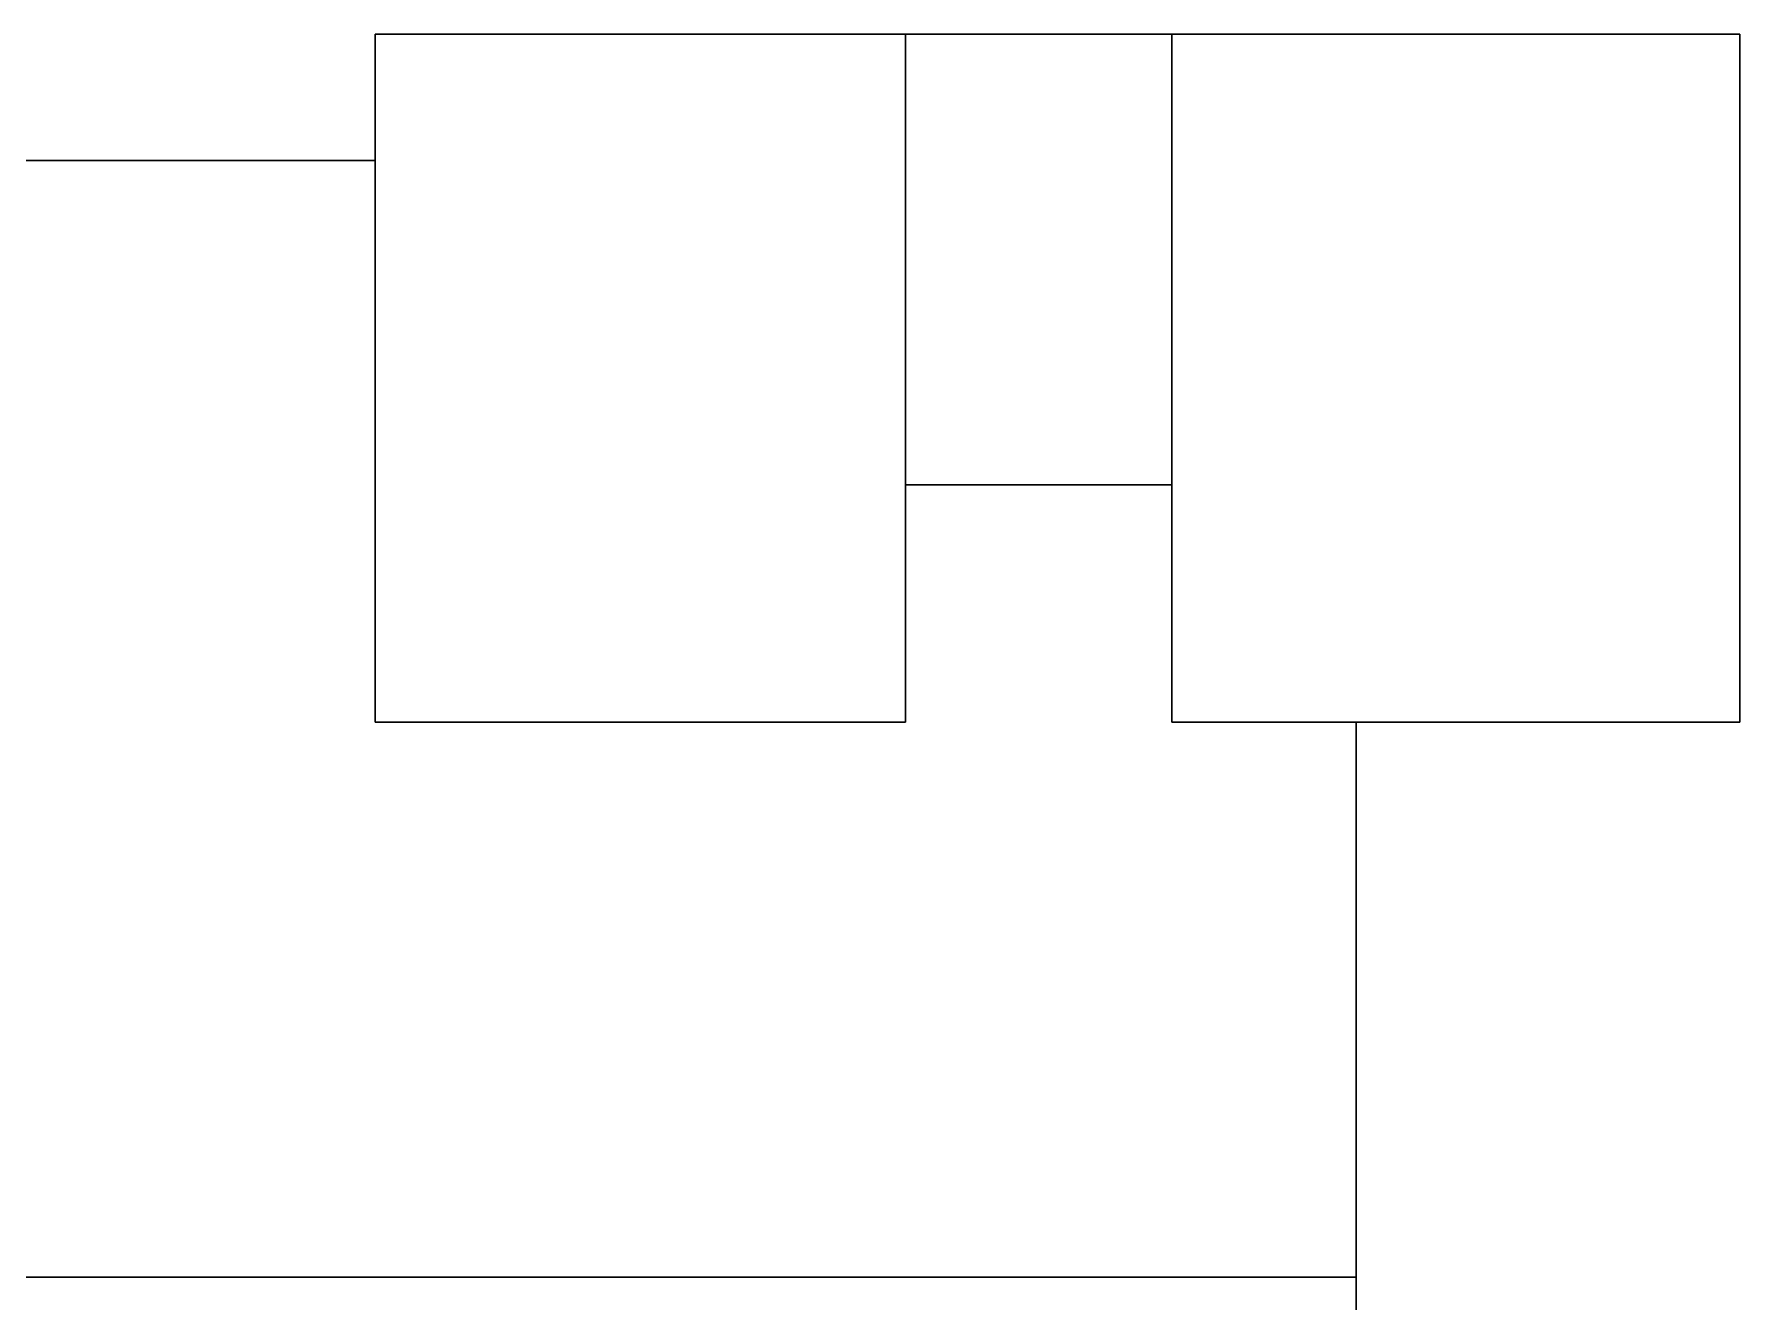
# Model space of a CAD drawing. Header units: metres. Extents: x -14 to 38.7, y -1.1 to 11.2.
# Drawn here: x 30.99 to 38.68, y 5.49 to 11.2 of the extents above; entities that cross this region are included whole.
import ezdxf

# ---------------------------------------------------------------- set-up
doc = ezdxf.new("R2010")
doc.units = ezdxf.units.M

msp = doc.modelspace()

# ---------------------------------------------------------------- linework, layer by layer
at = {"layer": 'F1_CNE_BWC', "color": 43}
for points in [[(36.12, 11.2, 2.6), (36.12, 11.2), (34.92, 11.2), (34.92, 11.2, 2.6)], [(34.92, 11.2, 2.6), (34.92, 11.2), (34.92, 9.17), (34.92, 9.17, 2.6)], [(36.12, 9.17, 2.6), (36.12, 9.17), (36.12, 11.2), (36.12, 11.2, 2.6)], [(34.92, 9.17, 2.6), (34.92, 9.17), (36.12, 9.17), (36.12, 9.17, 2.6)]]:
    msp.add_3dface(points, dxfattribs=at)
at = {"layer": 'F1_CNE_BWC', "color": 8}
msp.add_3dface([(36.12, 11.2), (36.12, 9.17), (34.92, 9.17), (34.92, 11.2)], dxfattribs=at)
at = {"layer": 'F1_CNE_BWC', "color": 15}
msp.add_3dface([(34.92, 11.2, 2.6), (34.92, 9.17, 2.6), (36.12, 9.17, 2.6), (36.12, 11.2, 2.6)], dxfattribs=at)
at = {"layer": 'F1_CNE_BWC', "color": 143}
msp.add_3dface([(35.82, 11.2, 2.1), (35.82, 11.2, 1.5), (35.22, 11.2, 1.5), (35.22, 11.2, 2.1)], dxfattribs=at)
at = {"layer": 'F1_CNE_BWC', "color": 45}
msp.add_3dface([(35.12, 9.17, 2.1), (35.12, 9.17), (35.92, 9.17), (35.92, 9.17, 2.1)], dxfattribs=at)
at = {"layer": 'F1_CNE_DORM1', "color": 43}
for points in [[(38.68, 11.2, 2.6), (38.68, 11.2), (36.12, 11.2), (36.12, 11.2, 2.6)], [(36.12, 11.2, 2.6), (36.12, 11.2), (36.12, 9.17), (36.12, 9.17, 2.6)], [(38.68, 8.1, 2.6), (38.68, 8.1), (38.68, 11.2), (38.68, 11.2, 2.6)], [(36.12, 9.17, 2.6), (36.12, 9.17), (36.12, 8.1), (36.12, 8.1, 2.6)], [(36.12, 8.1, 2.6), (36.12, 8.1), (36.95, 8.1), (36.95, 8.1, 2.6)], [(36.95, 8.1, 2.6), (36.95, 8.1), (38.68, 8.1), (38.68, 8.1, 2.6)]]:
    msp.add_3dface(points, dxfattribs=at)
at = {"layer": 'F1_CNE_DORM1', "color": 8}
msp.add_3dface([(38.68, 11.2), (38.68, 8.1), (36.12, 8.1), (36.12, 11.2)], dxfattribs=at)
at = {"layer": 'F1_CNE_DORM1', "color": 15}
msp.add_3dface([(36.12, 11.2, 2.6), (36.12, 8.1, 2.6), (38.68, 8.1, 2.6), (38.68, 11.2, 2.6)], dxfattribs=at)
at = {"layer": 'F1_CNE_DORM1', "color": 143}
msp.add_3dface([(38, 11.2, 2.3), (38, 11.2, 1.1), (36.8, 11.2, 1.1), (36.8, 11.2, 2.3)], dxfattribs=at)
at = {"layer": 'F1_CNE_DORM1', "color": 45}
msp.add_3dface([(36.12, 9.035, 2.1), (36.12, 9.035), (36.12, 8.235), (36.12, 8.235, 2.1)], dxfattribs=at)
at = {"layer": 'F1_CNE_DORM2', "color": 43}
for points in [[(34.92, 11.2, 2.6), (34.92, 11.2), (32.53, 11.2), (32.53, 11.2, 2.6)], [(32.53, 11.2, 2.6), (32.53, 11.2), (32.53, 10.63), (32.53, 10.63, 2.6)], [(34.92, 9.17, 2.6), (34.92, 9.17), (34.92, 11.2), (34.92, 11.2, 2.6)], [(32.53, 10.63, 2.6), (32.53, 10.63), (32.53, 8.1), (32.53, 8.1, 2.6)], [(34.92, 8.1, 2.6), (34.92, 8.1), (34.92, 9.17), (34.92, 9.17, 2.6)], [(32.53, 8.1, 2.6), (32.53, 8.1), (34.92, 8.1), (34.92, 8.1, 2.6)]]:
    msp.add_3dface(points, dxfattribs=at)
at = {"layer": 'F1_CNE_DORM2', "color": 8}
msp.add_3dface([(34.92, 11.2), (34.92, 8.1), (32.53, 8.1), (32.53, 11.2)], dxfattribs=at)
at = {"layer": 'F1_CNE_DORM2', "color": 15}
msp.add_3dface([(32.53, 11.2, 2.6), (32.53, 8.1, 2.6), (34.92, 8.1, 2.6), (34.92, 11.2, 2.6)], dxfattribs=at)
at = {"layer": 'F1_CNE_DORM2', "color": 143}
msp.add_3dface([(34.325, 11.2, 2.3), (34.325, 11.2, 1.1), (33.125, 11.2, 1.1), (33.125, 11.2, 2.3)], dxfattribs=at)
at = {"layer": 'F1_CNE_DORM2', "color": 45}
msp.add_3dface([(34.92, 8.235, 2.1), (34.92, 8.235), (34.92, 9.035), (34.92, 9.035, 2.1)], dxfattribs=at)
at = {"layer": 'F1_CNE_LIV', "color": 8}
msp.add_polyline3d([(36.12, 9.17, 0), (36.12, 8.1, 0), (36.95, 8.1, 0), (36.95, 5.6, 0), (30.88, 5.6, 0), (30.88, 10.63, 0), (32.53, 10.63, 0), (32.53, 8.1, 0), (34.92, 8.1, 0), (34.92, 9.17, 0)], close=True, dxfattribs=at)
at = {"layer": 'F1_CNE_LIV', "color": 15}
msp.add_polyline3d([(30.88, 10.63, 2.6), (30.88, 5.6, 2.6), (36.95, 5.6, 2.6), (36.95, 8.1, 2.6), (36.12, 8.1, 2.6), (36.12, 9.17, 2.6), (34.92, 9.17, 2.6), (34.92, 8.1, 2.6), (32.53, 8.1, 2.6), (32.53, 10.63, 2.6)], close=True, dxfattribs=at)
at = {"layer": 'F1_CNE_LIV', "color": 43}
for points in [[(32.53, 10.63, 2.6), (32.53, 10.63), (30.88, 10.63), (30.88, 10.63, 2.6)], [(32.53, 8.1, 2.6), (32.53, 8.1), (32.53, 10.63), (32.53, 10.63, 2.6)], [(36.12, 9.17, 2.6), (36.12, 9.17), (34.92, 9.17), (34.92, 9.17, 2.6)], [(34.92, 9.17, 2.6), (34.92, 9.17), (34.92, 8.1), (34.92, 8.1, 2.6)], [(36.12, 8.1, 2.6), (36.12, 8.1), (36.12, 9.17), (36.12, 9.17, 2.6)], [(34.92, 8.1, 2.6), (34.92, 8.1), (32.53, 8.1), (32.53, 8.1, 2.6)], [(36.95, 8.1, 2.6), (36.95, 8.1), (36.12, 8.1), (36.12, 8.1, 2.6)], [(36.95, 5.6, 2.6), (36.95, 5.6), (36.95, 8.1), (36.95, 8.1, 2.6)], [(30.88, 5.6, 2.6), (30.88, 5.6), (36.95, 5.6), (36.95, 5.6, 2.6)]]:
    msp.add_3dface(points, dxfattribs=at)
at = {"layer": 'F1_CNE_LIV', "color": 143}
for points in [[(32.305, 10.63, 2.3), (32.305, 10.63, 1.1), (31.105, 10.63, 1.1), (31.105, 10.63, 2.3)], [(36.95, 6.25, 2.3), (36.95, 6.25, 1.1), (36.95, 7.45, 1.1), (36.95, 7.45, 2.3)]]:
    msp.add_3dface(points, dxfattribs=at)
at = {"layer": 'F1_CNE_LIV', "color": 45}
for points in [[(35.92, 9.17, 2.1), (35.92, 9.17), (35.12, 9.17), (35.12, 9.17, 2.1)], [(34.92, 9.035, 2.1), (34.92, 9.035), (34.92, 8.235), (34.92, 8.235, 2.1)], [(36.12, 8.235, 2.1), (36.12, 8.235), (36.12, 9.035), (36.12, 9.035, 2.1)]]:
    msp.add_3dface(points, dxfattribs=at)
at = {"layer": 'F1_CSE_LIV', "color": 8}
msp.add_polyline3d([(36.95, 5.6, 0), (36.95, 3.1, 0), (36.12, 3.1, 0), (36.12, 2.03, 0), (34.92, 2.03, 0), (34.92, 3.1, 0), (32.53, 3.1, 0), (32.53, 0.57, 0), (30.88, 0.57, 0), (30.88, 5.6, 0)], close=True, dxfattribs=at)
at = {"layer": 'F1_CSE_LIV', "color": 15}
msp.add_polyline3d([(30.88, 5.6, 2.6), (30.88, 0.57, 2.6), (32.53, 0.57, 2.6), (32.53, 3.1, 2.6), (34.92, 3.1, 2.6), (34.92, 2.03, 2.6), (36.12, 2.03, 2.6), (36.12, 3.1, 2.6), (36.95, 3.1, 2.6), (36.95, 5.6, 2.6)], close=True, dxfattribs=at)
at = {"layer": 'F1_CSE_LIV', "color": 43}
for points in [[(36.95, 5.6, 2.6), (36.95, 5.6), (30.88, 5.6), (30.88, 5.6, 2.6)], [(36.95, 3.1, 2.6), (36.95, 3.1), (36.95, 5.6), (36.95, 5.6, 2.6)]]:
    msp.add_3dface(points, dxfattribs=at)
at = {"layer": 'F2_CNE_BWC', "color": 43}
for points in [[(36.12, 11.2, 5.2), (36.12, 11.2, 2.6), (34.92, 11.2, 2.6), (34.92, 11.2, 5.2)], [(34.92, 11.2, 5.2), (34.92, 11.2, 2.6), (34.92, 9.17, 2.6), (34.92, 9.17, 5.2)], [(36.12, 9.17, 5.2), (36.12, 9.17, 2.6), (36.12, 11.2, 2.6), (36.12, 11.2, 5.2)], [(34.92, 9.17, 5.2), (34.92, 9.17, 2.6), (36.12, 9.17, 2.6), (36.12, 9.17, 5.2)]]:
    msp.add_3dface(points, dxfattribs=at)
at = {"layer": 'F2_CNE_BWC', "color": 8}
msp.add_3dface([(36.12, 11.2, 2.6), (36.12, 9.17, 2.6), (34.92, 9.17, 2.6), (34.92, 11.2, 2.6)], dxfattribs=at)
at = {"layer": 'F2_CNE_BWC', "color": 15}
msp.add_3dface([(34.92, 11.2, 5.2), (34.92, 9.17, 5.2), (36.12, 9.17, 5.2), (36.12, 11.2, 5.2)], dxfattribs=at)
at = {"layer": 'F2_CNE_BWC', "color": 143}
msp.add_3dface([(35.82, 11.2, 4.7), (35.82, 11.2, 4.1), (35.22, 11.2, 4.1), (35.22, 11.2, 4.7)], dxfattribs=at)
at = {"layer": 'F2_CNE_BWC', "color": 45}
msp.add_3dface([(35.12, 9.17, 4.7), (35.12, 9.17, 2.6), (35.92, 9.17, 2.6), (35.92, 9.17, 4.7)], dxfattribs=at)
at = {"layer": 'F2_CNE_DORM1', "color": 43}
for points in [[(38.68, 11.2, 5.2), (38.68, 11.2, 2.6), (36.12, 11.2, 2.6), (36.12, 11.2, 5.2)], [(36.12, 11.2, 5.2), (36.12, 11.2, 2.6), (36.12, 9.17, 2.6), (36.12, 9.17, 5.2)], [(38.68, 8.1, 5.2), (38.68, 8.1, 2.6), (38.68, 11.2, 2.6), (38.68, 11.2, 5.2)], [(36.12, 9.17, 5.2), (36.12, 9.17, 2.6), (36.12, 8.1, 2.6), (36.12, 8.1, 5.2)], [(36.12, 8.1, 5.2), (36.12, 8.1, 2.6), (36.95, 8.1, 2.6), (36.95, 8.1, 5.2)], [(36.95, 8.1, 5.2), (36.95, 8.1, 2.6), (38.68, 8.1, 2.6), (38.68, 8.1, 5.2)]]:
    msp.add_3dface(points, dxfattribs=at)
at = {"layer": 'F2_CNE_DORM1', "color": 8}
msp.add_3dface([(38.68, 11.2, 2.6), (38.68, 8.1, 2.6), (36.12, 8.1, 2.6), (36.12, 11.2, 2.6)], dxfattribs=at)
at = {"layer": 'F2_CNE_DORM1', "color": 15}
msp.add_3dface([(36.12, 11.2, 5.2), (36.12, 8.1, 5.2), (38.68, 8.1, 5.2), (38.68, 11.2, 5.2)], dxfattribs=at)
at = {"layer": 'F2_CNE_DORM1', "color": 143}
msp.add_3dface([(38, 11.2, 4.9), (38, 11.2, 3.7), (36.8, 11.2, 3.7), (36.8, 11.2, 4.9)], dxfattribs=at)
at = {"layer": 'F2_CNE_DORM1', "color": 45}
msp.add_3dface([(36.12, 9.035, 4.7), (36.12, 9.035, 2.6), (36.12, 8.235, 2.6), (36.12, 8.235, 4.7)], dxfattribs=at)
at = {"layer": 'F2_CNE_DORM2', "color": 43}
for points in [[(34.92, 11.2, 5.2), (34.92, 11.2, 2.6), (32.53, 11.2, 2.6), (32.53, 11.2, 5.2)], [(32.53, 11.2, 5.2), (32.53, 11.2, 2.6), (32.53, 10.63, 2.6), (32.53, 10.63, 5.2)], [(34.92, 9.17, 5.2), (34.92, 9.17, 2.6), (34.92, 11.2, 2.6), (34.92, 11.2, 5.2)], [(32.53, 10.63, 5.2), (32.53, 10.63, 2.6), (32.53, 8.1, 2.6), (32.53, 8.1, 5.2)], [(34.92, 8.1, 5.2), (34.92, 8.1, 2.6), (34.92, 9.17, 2.6), (34.92, 9.17, 5.2)], [(32.53, 8.1, 5.2), (32.53, 8.1, 2.6), (34.92, 8.1, 2.6), (34.92, 8.1, 5.2)]]:
    msp.add_3dface(points, dxfattribs=at)
at = {"layer": 'F2_CNE_DORM2', "color": 8}
msp.add_3dface([(34.92, 11.2, 2.6), (34.92, 8.1, 2.6), (32.53, 8.1, 2.6), (32.53, 11.2, 2.6)], dxfattribs=at)
at = {"layer": 'F2_CNE_DORM2', "color": 15}
msp.add_3dface([(32.53, 11.2, 5.2), (32.53, 8.1, 5.2), (34.92, 8.1, 5.2), (34.92, 11.2, 5.2)], dxfattribs=at)
at = {"layer": 'F2_CNE_DORM2', "color": 143}
msp.add_3dface([(34.325, 11.2, 4.9), (34.325, 11.2, 3.7), (33.125, 11.2, 3.7), (33.125, 11.2, 4.9)], dxfattribs=at)
at = {"layer": 'F2_CNE_DORM2', "color": 45}
msp.add_3dface([(34.92, 8.235, 4.7), (34.92, 8.235, 2.6), (34.92, 9.035, 2.6), (34.92, 9.035, 4.7)], dxfattribs=at)
at = {"layer": 'F2_CNE_LIV', "color": 8}
msp.add_polyline3d([(36.12, 9.17, 2.6), (36.12, 8.1, 2.6), (36.95, 8.1, 2.6), (36.95, 5.6, 2.6), (30.88, 5.6, 2.6), (30.88, 10.63, 2.6), (32.53, 10.63, 2.6), (32.53, 8.1, 2.6), (34.92, 8.1, 2.6), (34.92, 9.17, 2.6)], close=True, dxfattribs=at)
at = {"layer": 'F2_CNE_LIV', "color": 15}
msp.add_polyline3d([(30.88, 10.63, 5.2), (30.88, 5.6, 5.2), (36.95, 5.6, 5.2), (36.95, 8.1, 5.2), (36.12, 8.1, 5.2), (36.12, 9.17, 5.2), (34.92, 9.17, 5.2), (34.92, 8.1, 5.2), (32.53, 8.1, 5.2), (32.53, 10.63, 5.2)], close=True, dxfattribs=at)
at = {"layer": 'F2_CNE_LIV', "color": 43}
for points in [[(32.53, 10.63, 5.2), (32.53, 10.63, 2.6), (30.88, 10.63, 2.6), (30.88, 10.63, 5.2)], [(32.53, 8.1, 5.2), (32.53, 8.1, 2.6), (32.53, 10.63, 2.6), (32.53, 10.63, 5.2)], [(36.12, 9.17, 5.2), (36.12, 9.17, 2.6), (34.92, 9.17, 2.6), (34.92, 9.17, 5.2)], [(34.92, 9.17, 5.2), (34.92, 9.17, 2.6), (34.92, 8.1, 2.6), (34.92, 8.1, 5.2)], [(36.12, 8.1, 5.2), (36.12, 8.1, 2.6), (36.12, 9.17, 2.6), (36.12, 9.17, 5.2)], [(34.92, 8.1, 5.2), (34.92, 8.1, 2.6), (32.53, 8.1, 2.6), (32.53, 8.1, 5.2)], [(36.95, 8.1, 5.2), (36.95, 8.1, 2.6), (36.12, 8.1, 2.6), (36.12, 8.1, 5.2)], [(36.95, 5.6, 5.2), (36.95, 5.6, 2.6), (36.95, 8.1, 2.6), (36.95, 8.1, 5.2)], [(30.88, 5.6, 5.2), (30.88, 5.6, 2.6), (36.95, 5.6, 2.6), (36.95, 5.6, 5.2)]]:
    msp.add_3dface(points, dxfattribs=at)
at = {"layer": 'F2_CNE_LIV', "color": 143}
for points in [[(32.305, 10.63, 4.9), (32.305, 10.63, 3.7), (31.105, 10.63, 3.7), (31.105, 10.63, 4.9)], [(36.95, 6.25, 4.9), (36.95, 6.25, 3.7), (36.95, 7.45, 3.7), (36.95, 7.45, 4.9)]]:
    msp.add_3dface(points, dxfattribs=at)
at = {"layer": 'F2_CNE_LIV', "color": 45}
for points in [[(35.92, 9.17, 4.7), (35.92, 9.17, 2.6), (35.12, 9.17, 2.6), (35.12, 9.17, 4.7)], [(34.92, 9.035, 4.7), (34.92, 9.035, 2.6), (34.92, 8.235, 2.6), (34.92, 8.235, 4.7)], [(36.12, 8.235, 4.7), (36.12, 8.235, 2.6), (36.12, 9.035, 2.6), (36.12, 9.035, 4.7)]]:
    msp.add_3dface(points, dxfattribs=at)
at = {"layer": 'F2_CSE_LIV', "color": 8}
msp.add_polyline3d([(36.95, 5.6, 2.6), (36.95, 3.1, 2.6), (36.12, 3.1, 2.6), (36.12, 2.03, 2.6), (34.92, 2.03, 2.6), (34.92, 3.1, 2.6), (32.53, 3.1, 2.6), (32.53, 0.57, 2.6), (30.88, 0.57, 2.6), (30.88, 5.6, 2.6)], close=True, dxfattribs=at)
at = {"layer": 'F2_CSE_LIV', "color": 15}
msp.add_polyline3d([(30.88, 5.6, 5.2), (30.88, 0.57, 5.2), (32.53, 0.57, 5.2), (32.53, 3.1, 5.2), (34.92, 3.1, 5.2), (34.92, 2.03, 5.2), (36.12, 2.03, 5.2), (36.12, 3.1, 5.2), (36.95, 3.1, 5.2), (36.95, 5.6, 5.2)], close=True, dxfattribs=at)
at = {"layer": 'F2_CSE_LIV', "color": 43}
for points in [[(36.95, 5.6, 5.2), (36.95, 5.6, 2.6), (30.88, 5.6, 2.6), (30.88, 5.6, 5.2)], [(36.95, 3.1, 5.2), (36.95, 3.1, 2.6), (36.95, 5.6, 2.6), (36.95, 5.6, 5.2)]]:
    msp.add_3dface(points, dxfattribs=at)
at = {"layer": 'F3_CNE_BWC', "color": 43}
for points in [[(36.12, 11.2, 7.8), (36.12, 11.2, 5.2), (34.92, 11.2, 5.2), (34.92, 11.2, 7.8)], [(34.92, 11.2, 7.8), (34.92, 11.2, 5.2), (34.92, 9.17, 5.2), (34.92, 9.17, 7.8)], [(36.12, 9.17, 7.8), (36.12, 9.17, 5.2), (36.12, 11.2, 5.2), (36.12, 11.2, 7.8)], [(34.92, 9.17, 7.8), (34.92, 9.17, 5.2), (36.12, 9.17, 5.2), (36.12, 9.17, 7.8)]]:
    msp.add_3dface(points, dxfattribs=at)
at = {"layer": 'F3_CNE_BWC', "color": 8}
msp.add_3dface([(36.12, 11.2, 5.2), (36.12, 9.17, 5.2), (34.92, 9.17, 5.2), (34.92, 11.2, 5.2)], dxfattribs=at)
at = {"layer": 'F3_CNE_BWC', "color": 15}
msp.add_3dface([(34.92, 11.2, 7.8), (34.92, 9.17, 7.8), (36.12, 9.17, 7.8), (36.12, 11.2, 7.8)], dxfattribs=at)
at = {"layer": 'F3_CNE_BWC', "color": 143}
msp.add_3dface([(35.82, 11.2, 7.3), (35.82, 11.2, 6.7), (35.22, 11.2, 6.7), (35.22, 11.2, 7.3)], dxfattribs=at)
at = {"layer": 'F3_CNE_BWC', "color": 45}
msp.add_3dface([(35.12, 9.17, 7.3), (35.12, 9.17, 5.2), (35.92, 9.17, 5.2), (35.92, 9.17, 7.3)], dxfattribs=at)
at = {"layer": 'F3_CNE_DORM1', "color": 43}
for points in [[(38.68, 11.2, 7.8), (38.68, 11.2, 5.2), (36.12, 11.2, 5.2), (36.12, 11.2, 7.8)], [(36.12, 11.2, 7.8), (36.12, 11.2, 5.2), (36.12, 9.17, 5.2), (36.12, 9.17, 7.8)], [(38.68, 8.1, 7.8), (38.68, 8.1, 5.2), (38.68, 11.2, 5.2), (38.68, 11.2, 7.8)], [(36.12, 9.17, 7.8), (36.12, 9.17, 5.2), (36.12, 8.1, 5.2), (36.12, 8.1, 7.8)], [(36.12, 8.1, 7.8), (36.12, 8.1, 5.2), (36.95, 8.1, 5.2), (36.95, 8.1, 7.8)], [(36.95, 8.1, 7.8), (36.95, 8.1, 5.2), (38.68, 8.1, 5.2), (38.68, 8.1, 7.8)]]:
    msp.add_3dface(points, dxfattribs=at)
at = {"layer": 'F3_CNE_DORM1', "color": 8}
msp.add_3dface([(38.68, 11.2, 5.2), (38.68, 8.1, 5.2), (36.12, 8.1, 5.2), (36.12, 11.2, 5.2)], dxfattribs=at)
at = {"layer": 'F3_CNE_DORM1', "color": 15}
msp.add_3dface([(36.12, 11.2, 7.8), (36.12, 8.1, 7.8), (38.68, 8.1, 7.8), (38.68, 11.2, 7.8)], dxfattribs=at)
at = {"layer": 'F3_CNE_DORM1', "color": 143}
msp.add_3dface([(38, 11.2, 7.5), (38, 11.2, 6.3), (36.8, 11.2, 6.3), (36.8, 11.2, 7.5)], dxfattribs=at)
at = {"layer": 'F3_CNE_DORM1', "color": 45}
msp.add_3dface([(36.12, 9.035, 7.3), (36.12, 9.035, 5.2), (36.12, 8.235, 5.2), (36.12, 8.235, 7.3)], dxfattribs=at)
at = {"layer": 'F3_CNE_DORM2', "color": 43}
for points in [[(34.92, 11.2, 7.8), (34.92, 11.2, 5.2), (32.53, 11.2, 5.2), (32.53, 11.2, 7.8)], [(32.53, 11.2, 7.8), (32.53, 11.2, 5.2), (32.53, 10.63, 5.2), (32.53, 10.63, 7.8)], [(34.92, 9.17, 7.8), (34.92, 9.17, 5.2), (34.92, 11.2, 5.2), (34.92, 11.2, 7.8)], [(32.53, 10.63, 7.8), (32.53, 10.63, 5.2), (32.53, 8.1, 5.2), (32.53, 8.1, 7.8)], [(34.92, 8.1, 7.8), (34.92, 8.1, 5.2), (34.92, 9.17, 5.2), (34.92, 9.17, 7.8)], [(32.53, 8.1, 7.8), (32.53, 8.1, 5.2), (34.92, 8.1, 5.2), (34.92, 8.1, 7.8)]]:
    msp.add_3dface(points, dxfattribs=at)
at = {"layer": 'F3_CNE_DORM2', "color": 8}
msp.add_3dface([(34.92, 11.2, 5.2), (34.92, 8.1, 5.2), (32.53, 8.1, 5.2), (32.53, 11.2, 5.2)], dxfattribs=at)
at = {"layer": 'F3_CNE_DORM2', "color": 15}
msp.add_3dface([(32.53, 11.2, 7.8), (32.53, 8.1, 7.8), (34.92, 8.1, 7.8), (34.92, 11.2, 7.8)], dxfattribs=at)
at = {"layer": 'F3_CNE_DORM2', "color": 143}
msp.add_3dface([(34.325, 11.2, 7.5), (34.325, 11.2, 6.3), (33.125, 11.2, 6.3), (33.125, 11.2, 7.5)], dxfattribs=at)
at = {"layer": 'F3_CNE_DORM2', "color": 45}
msp.add_3dface([(34.92, 8.235, 7.3), (34.92, 8.235, 5.2), (34.92, 9.035, 5.2), (34.92, 9.035, 7.3)], dxfattribs=at)
at = {"layer": 'F3_CNE_LIV', "color": 8}
msp.add_polyline3d([(36.12, 9.17, 5.2), (36.12, 8.1, 5.2), (36.95, 8.1, 5.2), (36.95, 5.6, 5.2), (30.88, 5.6, 5.2), (30.88, 10.63, 5.2), (32.53, 10.63, 5.2), (32.53, 8.1, 5.2), (34.92, 8.1, 5.2), (34.92, 9.17, 5.2)], close=True, dxfattribs=at)
at = {"layer": 'F3_CNE_LIV', "color": 15}
msp.add_polyline3d([(30.88, 10.63, 7.8), (30.88, 5.6, 7.8), (36.95, 5.6, 7.8), (36.95, 8.1, 7.8), (36.12, 8.1, 7.8), (36.12, 9.17, 7.8), (34.92, 9.17, 7.8), (34.92, 8.1, 7.8), (32.53, 8.1, 7.8), (32.53, 10.63, 7.8)], close=True, dxfattribs=at)
at = {"layer": 'F3_CNE_LIV', "color": 43}
for points in [[(32.53, 10.63, 7.8), (32.53, 10.63, 5.2), (30.88, 10.63, 5.2), (30.88, 10.63, 7.8)], [(32.53, 8.1, 7.8), (32.53, 8.1, 5.2), (32.53, 10.63, 5.2), (32.53, 10.63, 7.8)], [(36.12, 9.17, 7.8), (36.12, 9.17, 5.2), (34.92, 9.17, 5.2), (34.92, 9.17, 7.8)], [(34.92, 9.17, 7.8), (34.92, 9.17, 5.2), (34.92, 8.1, 5.2), (34.92, 8.1, 7.8)], [(36.12, 8.1, 7.8), (36.12, 8.1, 5.2), (36.12, 9.17, 5.2), (36.12, 9.17, 7.8)], [(34.92, 8.1, 7.8), (34.92, 8.1, 5.2), (32.53, 8.1, 5.2), (32.53, 8.1, 7.8)], [(36.95, 8.1, 7.8), (36.95, 8.1, 5.2), (36.12, 8.1, 5.2), (36.12, 8.1, 7.8)], [(36.95, 5.6, 7.8), (36.95, 5.6, 5.2), (36.95, 8.1, 5.2), (36.95, 8.1, 7.8)], [(30.88, 5.6, 7.8), (30.88, 5.6, 5.2), (36.95, 5.6, 5.2), (36.95, 5.6, 7.8)]]:
    msp.add_3dface(points, dxfattribs=at)
at = {"layer": 'F3_CNE_LIV', "color": 143}
for points in [[(32.305, 10.63, 7.5), (32.305, 10.63, 6.3), (31.105, 10.63, 6.3), (31.105, 10.63, 7.5)], [(36.95, 6.25, 7.5), (36.95, 6.25, 6.3), (36.95, 7.45, 6.3), (36.95, 7.45, 7.5)]]:
    msp.add_3dface(points, dxfattribs=at)
at = {"layer": 'F3_CNE_LIV', "color": 45}
for points in [[(35.92, 9.17, 7.3), (35.92, 9.17, 5.2), (35.12, 9.17, 5.2), (35.12, 9.17, 7.3)], [(34.92, 9.035, 7.3), (34.92, 9.035, 5.2), (34.92, 8.235, 5.2), (34.92, 8.235, 7.3)], [(36.12, 8.235, 7.3), (36.12, 8.235, 5.2), (36.12, 9.035, 5.2), (36.12, 9.035, 7.3)]]:
    msp.add_3dface(points, dxfattribs=at)
at = {"layer": 'F3_CSE_LIV', "color": 8}
msp.add_polyline3d([(36.95, 5.6, 5.2), (36.95, 3.1, 5.2), (36.12, 3.1, 5.2), (36.12, 2.03, 5.2), (34.92, 2.03, 5.2), (34.92, 3.1, 5.2), (32.53, 3.1, 5.2), (32.53, 0.57, 5.2), (30.88, 0.57, 5.2), (30.88, 5.6, 5.2)], close=True, dxfattribs=at)
at = {"layer": 'F3_CSE_LIV', "color": 15}
msp.add_polyline3d([(30.88, 5.6, 7.8), (30.88, 0.57, 7.8), (32.53, 0.57, 7.8), (32.53, 3.1, 7.8), (34.92, 3.1, 7.8), (34.92, 2.03, 7.8), (36.12, 2.03, 7.8), (36.12, 3.1, 7.8), (36.95, 3.1, 7.8), (36.95, 5.6, 7.8)], close=True, dxfattribs=at)
at = {"layer": 'F3_CSE_LIV', "color": 43}
for points in [[(36.95, 5.6, 7.8), (36.95, 5.6, 5.2), (30.88, 5.6, 5.2), (30.88, 5.6, 7.8)], [(36.95, 3.1, 7.8), (36.95, 3.1, 5.2), (36.95, 5.6, 5.2), (36.95, 5.6, 7.8)]]:
    msp.add_3dface(points, dxfattribs=at)
at = {"layer": 'F4_CNE_BWC', "color": 43}
for points in [[(36.12, 11.2, 10.4), (36.12, 11.2, 7.8), (34.92, 11.2, 7.8), (34.92, 11.2, 10.4)], [(34.92, 11.2, 10.4), (34.92, 11.2, 7.8), (34.92, 9.17, 7.8), (34.92, 9.17, 10.4)], [(36.12, 9.17, 10.4), (36.12, 9.17, 7.8), (36.12, 11.2, 7.8), (36.12, 11.2, 10.4)], [(34.92, 9.17, 10.4), (34.92, 9.17, 7.8), (36.12, 9.17, 7.8), (36.12, 9.17, 10.4)]]:
    msp.add_3dface(points, dxfattribs=at)
at = {"layer": 'F4_CNE_BWC', "color": 8}
msp.add_3dface([(36.12, 11.2, 7.8), (36.12, 9.17, 7.8), (34.92, 9.17, 7.8), (34.92, 11.2, 7.8)], dxfattribs=at)
at = {"layer": 'F4_CNE_BWC', "color": 15}
msp.add_3dface([(34.92, 11.2, 10.4), (34.92, 9.17, 10.4), (36.12, 9.17, 10.4), (36.12, 11.2, 10.4)], dxfattribs=at)
at = {"layer": 'F4_CNE_BWC', "color": 143}
msp.add_3dface([(35.82, 11.2, 9.9), (35.82, 11.2, 9.3), (35.22, 11.2, 9.3), (35.22, 11.2, 9.9)], dxfattribs=at)
at = {"layer": 'F4_CNE_BWC', "color": 45}
msp.add_3dface([(35.12, 9.17, 9.9), (35.12, 9.17, 7.8), (35.92, 9.17, 7.8), (35.92, 9.17, 9.9)], dxfattribs=at)
at = {"layer": 'F4_CNE_DORM1', "color": 43}
for points in [[(38.68, 11.2, 10.4), (38.68, 11.2, 7.8), (36.12, 11.2, 7.8), (36.12, 11.2, 10.4)], [(36.12, 11.2, 10.4), (36.12, 11.2, 7.8), (36.12, 9.17, 7.8), (36.12, 9.17, 10.4)], [(38.68, 8.1, 10.4), (38.68, 8.1, 7.8), (38.68, 11.2, 7.8), (38.68, 11.2, 10.4)], [(36.12, 9.17, 10.4), (36.12, 9.17, 7.8), (36.12, 8.1, 7.8), (36.12, 8.1, 10.4)], [(36.12, 8.1, 10.4), (36.12, 8.1, 7.8), (36.95, 8.1, 7.8), (36.95, 8.1, 10.4)], [(36.95, 8.1, 10.4), (36.95, 8.1, 7.8), (38.68, 8.1, 7.8), (38.68, 8.1, 10.4)]]:
    msp.add_3dface(points, dxfattribs=at)
at = {"layer": 'F4_CNE_DORM1', "color": 8}
msp.add_3dface([(38.68, 11.2, 7.8), (38.68, 8.1, 7.8), (36.12, 8.1, 7.8), (36.12, 11.2, 7.8)], dxfattribs=at)
at = {"layer": 'F4_CNE_DORM1', "color": 15}
msp.add_3dface([(36.12, 11.2, 10.4), (36.12, 8.1, 10.4), (38.68, 8.1, 10.4), (38.68, 11.2, 10.4)], dxfattribs=at)
at = {"layer": 'F4_CNE_DORM1', "color": 143}
msp.add_3dface([(38, 11.2, 10.1), (38, 11.2, 8.9), (36.8, 11.2, 8.9), (36.8, 11.2, 10.1)], dxfattribs=at)
at = {"layer": 'F4_CNE_DORM1', "color": 45}
msp.add_3dface([(36.12, 9.035, 9.9), (36.12, 9.035, 7.8), (36.12, 8.235, 7.8), (36.12, 8.235, 9.9)], dxfattribs=at)
at = {"layer": 'F4_CNE_DORM2', "color": 43}
for points in [[(34.92, 11.2, 10.4), (34.92, 11.2, 7.8), (32.53, 11.2, 7.8), (32.53, 11.2, 10.4)], [(32.53, 11.2, 10.4), (32.53, 11.2, 7.8), (32.53, 10.63, 7.8), (32.53, 10.63, 10.4)], [(34.92, 9.17, 10.4), (34.92, 9.17, 7.8), (34.92, 11.2, 7.8), (34.92, 11.2, 10.4)], [(32.53, 10.63, 10.4), (32.53, 10.63, 7.8), (32.53, 8.1, 7.8), (32.53, 8.1, 10.4)], [(34.92, 8.1, 10.4), (34.92, 8.1, 7.8), (34.92, 9.17, 7.8), (34.92, 9.17, 10.4)], [(32.53, 8.1, 10.4), (32.53, 8.1, 7.8), (34.92, 8.1, 7.8), (34.92, 8.1, 10.4)]]:
    msp.add_3dface(points, dxfattribs=at)
at = {"layer": 'F4_CNE_DORM2', "color": 8}
msp.add_3dface([(34.92, 11.2, 7.8), (34.92, 8.1, 7.8), (32.53, 8.1, 7.8), (32.53, 11.2, 7.8)], dxfattribs=at)
at = {"layer": 'F4_CNE_DORM2', "color": 15}
msp.add_3dface([(32.53, 11.2, 10.4), (32.53, 8.1, 10.4), (34.92, 8.1, 10.4), (34.92, 11.2, 10.4)], dxfattribs=at)
at = {"layer": 'F4_CNE_DORM2', "color": 143}
msp.add_3dface([(34.325, 11.2, 10.1), (34.325, 11.2, 8.9), (33.125, 11.2, 8.9), (33.125, 11.2, 10.1)], dxfattribs=at)
at = {"layer": 'F4_CNE_DORM2', "color": 45}
msp.add_3dface([(34.92, 8.235, 9.9), (34.92, 8.235, 7.8), (34.92, 9.035, 7.8), (34.92, 9.035, 9.9)], dxfattribs=at)
at = {"layer": 'F4_CNE_LIV', "color": 8}
msp.add_polyline3d([(36.12, 9.17, 7.8), (36.12, 8.1, 7.8), (36.95, 8.1, 7.8), (36.95, 5.6, 7.8), (30.88, 5.6, 7.8), (30.88, 10.63, 7.8), (32.53, 10.63, 7.8), (32.53, 8.1, 7.8), (34.92, 8.1, 7.8), (34.92, 9.17, 7.8)], close=True, dxfattribs=at)
at = {"layer": 'F4_CNE_LIV', "color": 15}
msp.add_polyline3d([(30.88, 10.63, 10.4), (30.88, 5.6, 10.4), (36.95, 5.6, 10.4), (36.95, 8.1, 10.4), (36.12, 8.1, 10.4), (36.12, 9.17, 10.4), (34.92, 9.17, 10.4), (34.92, 8.1, 10.4), (32.53, 8.1, 10.4), (32.53, 10.63, 10.4)], close=True, dxfattribs=at)
at = {"layer": 'F4_CNE_LIV', "color": 43}
for points in [[(32.53, 10.63, 10.4), (32.53, 10.63, 7.8), (30.88, 10.63, 7.8), (30.88, 10.63, 10.4)], [(32.53, 8.1, 10.4), (32.53, 8.1, 7.8), (32.53, 10.63, 7.8), (32.53, 10.63, 10.4)], [(36.12, 9.17, 10.4), (36.12, 9.17, 7.8), (34.92, 9.17, 7.8), (34.92, 9.17, 10.4)], [(34.92, 9.17, 10.4), (34.92, 9.17, 7.8), (34.92, 8.1, 7.8), (34.92, 8.1, 10.4)], [(36.12, 8.1, 10.4), (36.12, 8.1, 7.8), (36.12, 9.17, 7.8), (36.12, 9.17, 10.4)], [(34.92, 8.1, 10.4), (34.92, 8.1, 7.8), (32.53, 8.1, 7.8), (32.53, 8.1, 10.4)], [(36.95, 8.1, 10.4), (36.95, 8.1, 7.8), (36.12, 8.1, 7.8), (36.12, 8.1, 10.4)], [(36.95, 5.6, 10.4), (36.95, 5.6, 7.8), (36.95, 8.1, 7.8), (36.95, 8.1, 10.4)], [(30.88, 5.6, 10.4), (30.88, 5.6, 7.8), (36.95, 5.6, 7.8), (36.95, 5.6, 10.4)]]:
    msp.add_3dface(points, dxfattribs=at)
at = {"layer": 'F4_CNE_LIV', "color": 143}
for points in [[(32.305, 10.63, 10.1), (32.305, 10.63, 8.9), (31.105, 10.63, 8.9), (31.105, 10.63, 10.1)], [(36.95, 6.25, 10.1), (36.95, 6.25, 8.9), (36.95, 7.45, 8.9), (36.95, 7.45, 10.1)]]:
    msp.add_3dface(points, dxfattribs=at)
at = {"layer": 'F4_CNE_LIV', "color": 45}
for points in [[(35.92, 9.17, 9.9), (35.92, 9.17, 7.8), (35.12, 9.17, 7.8), (35.12, 9.17, 9.9)], [(34.92, 9.035, 9.9), (34.92, 9.035, 7.8), (34.92, 8.235, 7.8), (34.92, 8.235, 9.9)], [(36.12, 8.235, 9.9), (36.12, 8.235, 7.8), (36.12, 9.035, 7.8), (36.12, 9.035, 9.9)]]:
    msp.add_3dface(points, dxfattribs=at)
at = {"layer": 'F4_CSE_LIV', "color": 8}
msp.add_polyline3d([(36.95, 5.6, 7.8), (36.95, 3.1, 7.8), (36.12, 3.1, 7.8), (36.12, 2.03, 7.8), (34.92, 2.03, 7.8), (34.92, 3.1, 7.8), (32.53, 3.1, 7.8), (32.53, 0.57, 7.8), (30.88, 0.57, 7.8), (30.88, 5.6, 7.8)], close=True, dxfattribs=at)
at = {"layer": 'F4_CSE_LIV', "color": 15}
msp.add_polyline3d([(30.88, 5.6, 10.4), (30.88, 0.57, 10.4), (32.53, 0.57, 10.4), (32.53, 3.1, 10.4), (34.92, 3.1, 10.4), (34.92, 2.03, 10.4), (36.12, 2.03, 10.4), (36.12, 3.1, 10.4), (36.95, 3.1, 10.4), (36.95, 5.6, 10.4)], close=True, dxfattribs=at)
at = {"layer": 'F4_CSE_LIV', "color": 43}
for points in [[(36.95, 5.6, 10.4), (36.95, 5.6, 7.8), (30.88, 5.6, 7.8), (30.88, 5.6, 10.4)], [(36.95, 3.1, 10.4), (36.95, 3.1, 7.8), (36.95, 5.6, 7.8), (36.95, 5.6, 10.4)]]:
    msp.add_3dface(points, dxfattribs=at)
at = {"layer": 'F5_CNE_BWC', "color": 43}
for points in [[(36.12, 11.2, 13), (36.12, 11.2, 10.4), (34.92, 11.2, 10.4), (34.92, 11.2, 13)], [(34.92, 11.2, 13), (34.92, 11.2, 10.4), (34.92, 9.17, 10.4), (34.92, 9.17, 13)], [(36.12, 9.17, 13), (36.12, 9.17, 10.4), (36.12, 11.2, 10.4), (36.12, 11.2, 13)], [(34.92, 9.17, 13), (34.92, 9.17, 10.4), (36.12, 9.17, 10.4), (36.12, 9.17, 13)]]:
    msp.add_3dface(points, dxfattribs=at)
at = {"layer": 'F5_CNE_BWC', "color": 8}
msp.add_3dface([(36.12, 11.2, 10.4), (36.12, 9.17, 10.4), (34.92, 9.17, 10.4), (34.92, 11.2, 10.4)], dxfattribs=at)
at = {"layer": 'F5_CNE_BWC', "color": 15}
msp.add_3dface([(34.92, 11.2, 13), (34.92, 9.17, 13), (36.12, 9.17, 13), (36.12, 11.2, 13)], dxfattribs=at)
at = {"layer": 'F5_CNE_BWC', "color": 143}
msp.add_3dface([(35.82, 11.2, 12.5), (35.82, 11.2, 11.9), (35.22, 11.2, 11.9), (35.22, 11.2, 12.5)], dxfattribs=at)
at = {"layer": 'F5_CNE_BWC', "color": 45}
msp.add_3dface([(35.12, 9.17, 12.5), (35.12, 9.17, 10.4), (35.92, 9.17, 10.4), (35.92, 9.17, 12.5)], dxfattribs=at)
at = {"layer": 'F5_CNE_DORM1', "color": 43}
for points in [[(38.68, 11.2, 13), (38.68, 11.2, 10.4), (36.12, 11.2, 10.4), (36.12, 11.2, 13)], [(36.12, 11.2, 13), (36.12, 11.2, 10.4), (36.12, 9.17, 10.4), (36.12, 9.17, 13)], [(38.68, 8.1, 13), (38.68, 8.1, 10.4), (38.68, 11.2, 10.4), (38.68, 11.2, 13)], [(36.12, 9.17, 13), (36.12, 9.17, 10.4), (36.12, 8.1, 10.4), (36.12, 8.1, 13)], [(36.12, 8.1, 13), (36.12, 8.1, 10.4), (36.95, 8.1, 10.4), (36.95, 8.1, 13)], [(36.95, 8.1, 13), (36.95, 8.1, 10.4), (38.68, 8.1, 10.4), (38.68, 8.1, 13)]]:
    msp.add_3dface(points, dxfattribs=at)
at = {"layer": 'F5_CNE_DORM1', "color": 8}
msp.add_3dface([(38.68, 11.2, 10.4), (38.68, 8.1, 10.4), (36.12, 8.1, 10.4), (36.12, 11.2, 10.4)], dxfattribs=at)
at = {"layer": 'F5_CNE_DORM1', "color": 15}
msp.add_3dface([(36.12, 11.2, 13), (36.12, 8.1, 13), (38.68, 8.1, 13), (38.68, 11.2, 13)], dxfattribs=at)
at = {"layer": 'F5_CNE_DORM1', "color": 143}
msp.add_3dface([(38, 11.2, 12.7), (38, 11.2, 11.5), (36.8, 11.2, 11.5), (36.8, 11.2, 12.7)], dxfattribs=at)
at = {"layer": 'F5_CNE_DORM1', "color": 45}
msp.add_3dface([(36.12, 9.035, 12.5), (36.12, 9.035, 10.4), (36.12, 8.235, 10.4), (36.12, 8.235, 12.5)], dxfattribs=at)
at = {"layer": 'F5_CNE_DORM2', "color": 43}
for points in [[(34.92, 11.2, 13), (34.92, 11.2, 10.4), (32.53, 11.2, 10.4), (32.53, 11.2, 13)], [(32.53, 11.2, 13), (32.53, 11.2, 10.4), (32.53, 10.63, 10.4), (32.53, 10.63, 13)], [(34.92, 9.17, 13), (34.92, 9.17, 10.4), (34.92, 11.2, 10.4), (34.92, 11.2, 13)], [(32.53, 10.63, 13), (32.53, 10.63, 10.4), (32.53, 8.1, 10.4), (32.53, 8.1, 13)], [(34.92, 8.1, 13), (34.92, 8.1, 10.4), (34.92, 9.17, 10.4), (34.92, 9.17, 13)], [(32.53, 8.1, 13), (32.53, 8.1, 10.4), (34.92, 8.1, 10.4), (34.92, 8.1, 13)]]:
    msp.add_3dface(points, dxfattribs=at)
at = {"layer": 'F5_CNE_DORM2', "color": 8}
msp.add_3dface([(34.92, 11.2, 10.4), (34.92, 8.1, 10.4), (32.53, 8.1, 10.4), (32.53, 11.2, 10.4)], dxfattribs=at)
at = {"layer": 'F5_CNE_DORM2', "color": 15}
msp.add_3dface([(32.53, 11.2, 13), (32.53, 8.1, 13), (34.92, 8.1, 13), (34.92, 11.2, 13)], dxfattribs=at)
at = {"layer": 'F5_CNE_DORM2', "color": 143}
msp.add_3dface([(34.325, 11.2, 12.7), (34.325, 11.2, 11.5), (33.125, 11.2, 11.5), (33.125, 11.2, 12.7)], dxfattribs=at)
at = {"layer": 'F5_CNE_DORM2', "color": 45}
msp.add_3dface([(34.92, 8.235, 12.5), (34.92, 8.235, 10.4), (34.92, 9.035, 10.4), (34.92, 9.035, 12.5)], dxfattribs=at)
at = {"layer": 'F5_CNE_LIV', "color": 8}
msp.add_polyline3d([(36.12, 9.17, 10.4), (36.12, 8.1, 10.4), (36.95, 8.1, 10.4), (36.95, 5.6, 10.4), (30.88, 5.6, 10.4), (30.88, 10.63, 10.4), (32.53, 10.63, 10.4), (32.53, 8.1, 10.4), (34.92, 8.1, 10.4), (34.92, 9.17, 10.4)], close=True, dxfattribs=at)
at = {"layer": 'F5_CNE_LIV', "color": 15}
msp.add_polyline3d([(30.88, 10.63, 13), (30.88, 5.6, 13), (36.95, 5.6, 13), (36.95, 8.1, 13), (36.12, 8.1, 13), (36.12, 9.17, 13), (34.92, 9.17, 13), (34.92, 8.1, 13), (32.53, 8.1, 13), (32.53, 10.63, 13)], close=True, dxfattribs=at)
at = {"layer": 'F5_CNE_LIV', "color": 43}
for points in [[(32.53, 10.63, 13), (32.53, 10.63, 10.4), (30.88, 10.63, 10.4), (30.88, 10.63, 13)], [(32.53, 8.1, 13), (32.53, 8.1, 10.4), (32.53, 10.63, 10.4), (32.53, 10.63, 13)], [(36.12, 9.17, 13), (36.12, 9.17, 10.4), (34.92, 9.17, 10.4), (34.92, 9.17, 13)], [(34.92, 9.17, 13), (34.92, 9.17, 10.4), (34.92, 8.1, 10.4), (34.92, 8.1, 13)], [(36.12, 8.1, 13), (36.12, 8.1, 10.4), (36.12, 9.17, 10.4), (36.12, 9.17, 13)], [(34.92, 8.1, 13), (34.92, 8.1, 10.4), (32.53, 8.1, 10.4), (32.53, 8.1, 13)], [(36.95, 8.1, 13), (36.95, 8.1, 10.4), (36.12, 8.1, 10.4), (36.12, 8.1, 13)], [(36.95, 5.6, 13), (36.95, 5.6, 10.4), (36.95, 8.1, 10.4), (36.95, 8.1, 13)], [(30.88, 5.6, 13), (30.88, 5.6, 10.4), (36.95, 5.6, 10.4), (36.95, 5.6, 13)]]:
    msp.add_3dface(points, dxfattribs=at)
at = {"layer": 'F5_CNE_LIV', "color": 143}
for points in [[(32.305, 10.63, 12.7), (32.305, 10.63, 11.5), (31.105, 10.63, 11.5), (31.105, 10.63, 12.7)], [(36.95, 6.25, 12.7), (36.95, 6.25, 11.5), (36.95, 7.45, 11.5), (36.95, 7.45, 12.7)]]:
    msp.add_3dface(points, dxfattribs=at)
at = {"layer": 'F5_CNE_LIV', "color": 45}
for points in [[(35.92, 9.17, 12.5), (35.92, 9.17, 10.4), (35.12, 9.17, 10.4), (35.12, 9.17, 12.5)], [(34.92, 9.035, 12.5), (34.92, 9.035, 10.4), (34.92, 8.235, 10.4), (34.92, 8.235, 12.5)], [(36.12, 8.235, 12.5), (36.12, 8.235, 10.4), (36.12, 9.035, 10.4), (36.12, 9.035, 12.5)]]:
    msp.add_3dface(points, dxfattribs=at)
at = {"layer": 'F5_CSE_LIV', "color": 8}
msp.add_polyline3d([(36.95, 5.6, 10.4), (36.95, 3.1, 10.4), (36.12, 3.1, 10.4), (36.12, 2.03, 10.4), (34.92, 2.03, 10.4), (34.92, 3.1, 10.4), (32.53, 3.1, 10.4), (32.53, 0.57, 10.4), (30.88, 0.57, 10.4), (30.88, 5.6, 10.4)], close=True, dxfattribs=at)
at = {"layer": 'F5_CSE_LIV', "color": 15}
msp.add_polyline3d([(30.88, 5.6, 13), (30.88, 0.57, 13), (32.53, 0.57, 13), (32.53, 3.1, 13), (34.92, 3.1, 13), (34.92, 2.03, 13), (36.12, 2.03, 13), (36.12, 3.1, 13), (36.95, 3.1, 13), (36.95, 5.6, 13)], close=True, dxfattribs=at)
at = {"layer": 'F5_CSE_LIV', "color": 43}
for points in [[(36.95, 5.6, 13), (36.95, 5.6, 10.4), (30.88, 5.6, 10.4), (30.88, 5.6, 13)], [(36.95, 3.1, 13), (36.95, 3.1, 10.4), (36.95, 5.6, 10.4), (36.95, 5.6, 13)]]:
    msp.add_3dface(points, dxfattribs=at)

doc.saveas('drawing.dxf')
